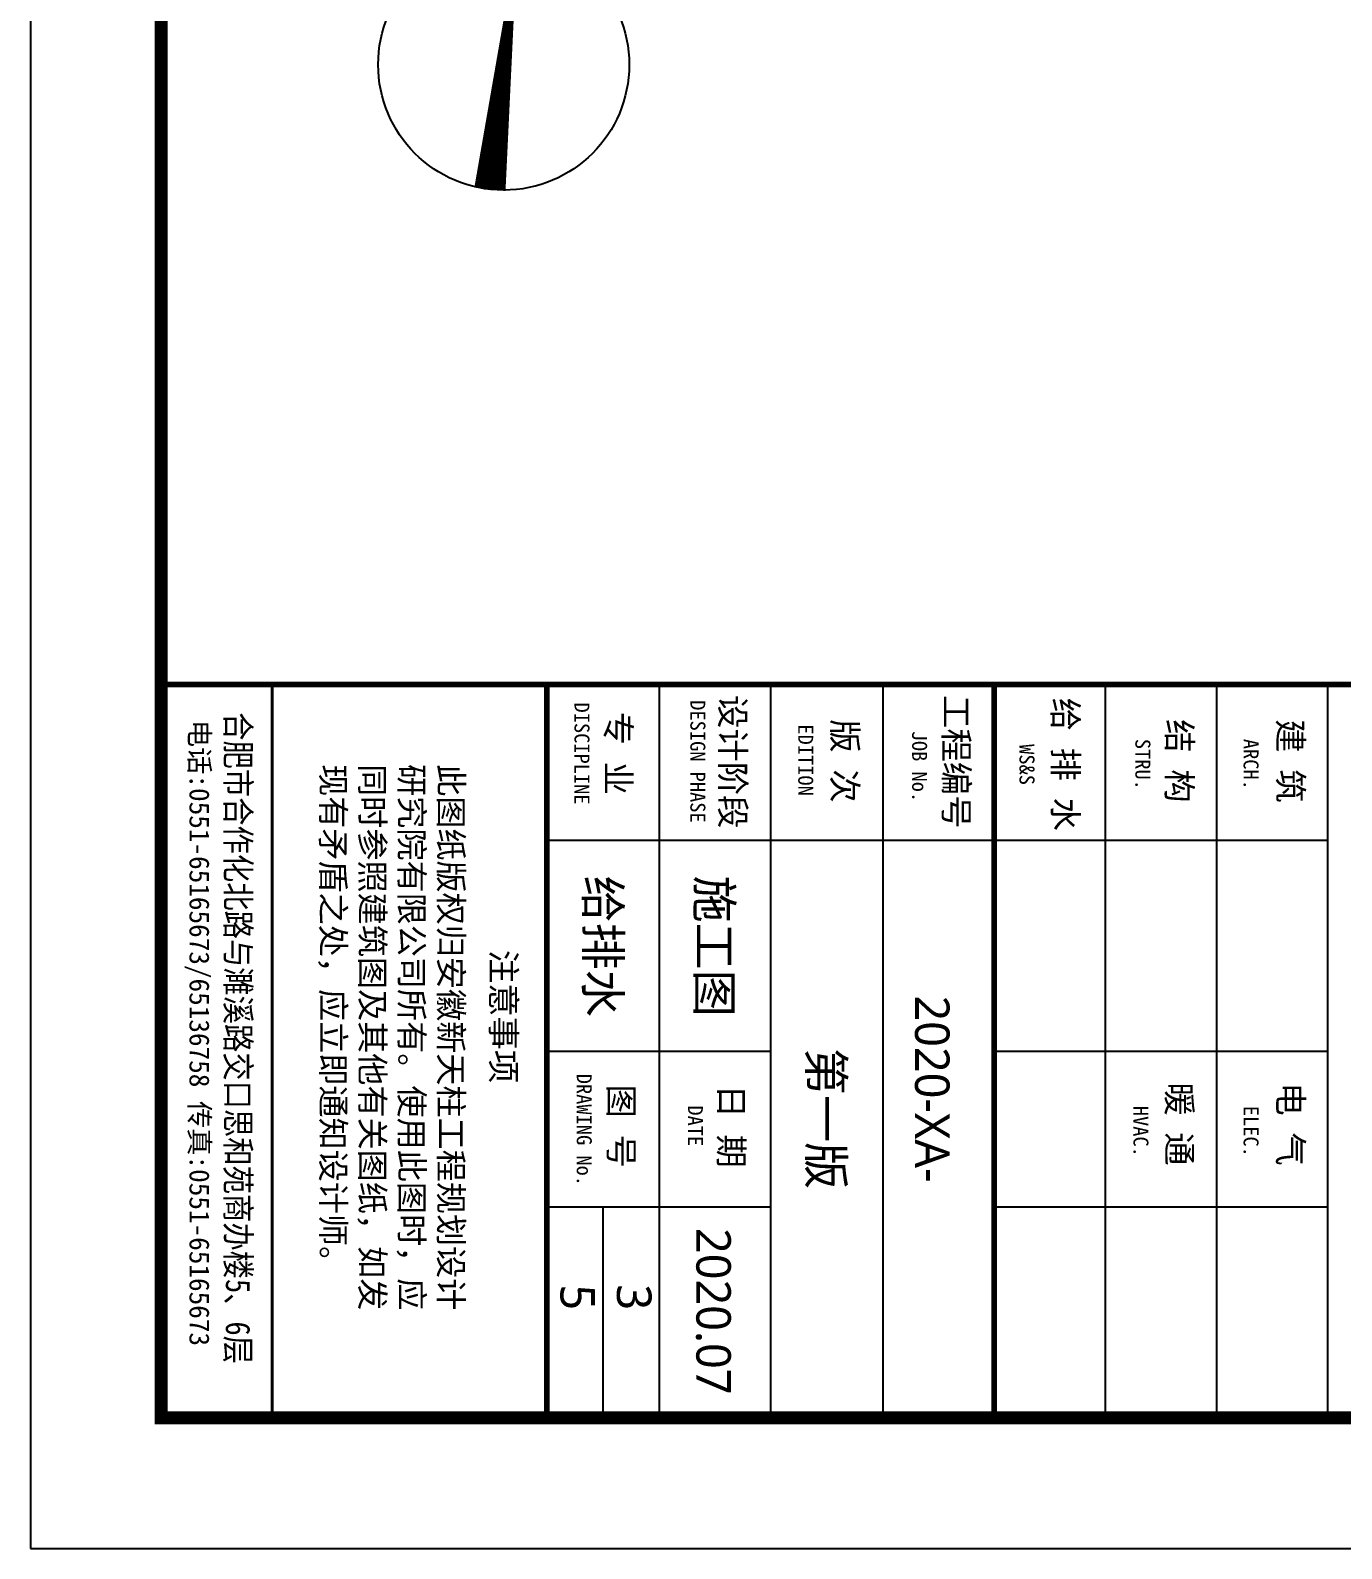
# Model space of a CAD drawing. Extents: x -4407041 to 173436, y -470270 to -29437.
# Drawn here: x -301516 to -276441, y -292187 to -263152 of the extents above; entities that cross this region are included whole.
import ezdxf

# ---------------------------------------------------------------- set-up
doc = ezdxf.new("R2010")
doc.units = 0
doc.header["$LTSCALE"] = 1000
doc.header["$MEASUREMENT"] = 0
for name, color, linetype in [('46', 7, 'Continuous'), ('DIM_SYMB', 3, 'Continuous'), ('PUB_TEXT', 7, 'Continuous'), ('PUB_TITLE', 4, 'Continuous')]:
    doc.layers.add(name, color=color, linetype=linetype)
doc.styles.add('-黑体', font='msyh.ttf', dxfattribs={"width": 0.8})
doc.styles.add('TQ', font='')
doc.styles.get('TQ').set_extended_font_data('SimSun')

# ---------------------------------------------------------------- blocks, each defined once
blk = doc.blocks.new('ly')
at = {"layer": 'PUB_TEXT', "insert": (-5884, 1715), "char_height": 212, "width": 5144.75, "attachment_point": 1, "style": 'TQ'}
blk.add_mtext('此图纸版权归安徽新天柱工程规划设计研究院有限公司所有。使用此图时，应同时参照建筑图及其他有关图纸，如发现有矛盾之处，应立即通知设计师。', dxfattribs=at)

msp = doc.modelspace()

# ---------------------------------------------------------------- linework, layer by layer
at = {"layer": 'DIM_SYMB'}
msp.add_lwpolyline([(-292728.5, -266192.2, 600, 0, 0), (-292200.9, -261421.3, 0, 0, 0)], format="xyseb", dxfattribs=at)
msp.add_circle((-292464.7, -263806.7), 2400, dxfattribs=at)
at = {"layer": 'PUB_TEXT'}
for p, q in [((-299017.1, -289693.2), (-299017.1, -287742.2)), ((-299016.5, -289686.9), (-297797.9, -289686.9))]:
    msp.add_line(p, q, dxfattribs=at)
at = {"layer": 'PUB_TITLE', "lineweight": 40}
for p, q in [((-296891.5, -275661.9), (-296891.5, -289686.9)), ((-283086.6, -275661.9), (-283086.6, -289686.9))]:
    msp.add_line(p, q, dxfattribs=at)
at = {"layer": 'PUB_TITLE'}
for p, q in [((-289489.2, -275661.9), (-289489.2, -289730)), ((-287364.2, -275661.9), (-287364.2, -289686.9)), ((-285211.6, -275661.9), (-285211.6, -289686.9)), ((-280961.6, -275661.9), (-280961.6, -289686.9)), ((-278836.6, -275661.9), (-278836.6, -289686.9)), ((-276711.6, -275661.9), (-276711.6, -289686.9)), ((-291641.9, -278637.4), (-283086.6, -278637.4)), ((-283086.6, -278636), (-276711.6, -278636)), ((-291641.9, -282673.5), (-287364.2, -282673.5)), ((-283086.6, -282673.5), (-276711.6, -282673.5)), ((-291641.9, -285648.5), (-287364.2, -285648.5)), ((-290565.6, -289686.9), (-290565.6, -285648.5)), ((-283086.6, -285648.5), (-276711.6, -285648.5))]:
    msp.add_line(p, q, dxfattribs=at)
msp.add_lwpolyline([(-301516.5, -29436.9), (-301516.5, -292186.9), (-153016.5, -292186.9), (-153016.5, -29436.9)], close=True, dxfattribs=at)
at = {"layer": 'PUB_TITLE', "const_width": 250}
msp.add_lwpolyline([(-299016.5, -35686.9), (-299016.5, -289686.9), (-155516.5, -289686.9), (-155516.5, -35686.9)], close=True, dxfattribs=at)
at = {"layer": 'PUB_TITLE', "lineweight": 40, "const_width": 106.2, "elevation": -69.6}
for points in [[(-155516.5, -275661.9), (-299016.5, -275661.9)], [(-291641.9, -275661.9), (-291641.9, -289618)]]:
    msp.add_lwpolyline(points, dxfattribs=at)
at = {"layer": 'PUB_TITLE', "const_width": 106.2, "elevation": -69.6}
msp.add_lwpolyline([(-283086.6, -275661.9), (-283086.6, -289686.9)], dxfattribs=at)

# ---------------------------------------------------------------- block references
at = {"layer": 'PUB_TEXT', "xscale": 2.124999999068677, "yscale": 2.125000000232831, "zscale": 2.125000000000004, "rotation": 270}
msp.add_blockref('ly', (-296891.5, -289686.9, -69.6), dxfattribs=at)

# ---------------------------------------------------------------- texts
at = {"layer": '46', "linetype": 'Continuous', "style": '-黑体'}
for s, height, p in [('给排水', 660.81, (-290898.2, -279313.6, -69.6)), ('施工图', 660.81, (-288766.9, -279313.6, -69.6)), ('2020-XA-', 660.81, (-284599.8, -281607.9, -69.6)), ('第一版', 660.81, (-286630.7, -282609.3, -69.6)), ('2020.07', 660.81, (-288781.8, -286055, -69.6)), ('5', 660.8, (-291379.5, -287134.1, -69.6)), ('3', 660.8, (-290298.5, -287134.1, -69.6))]:
    msp.add_text(s, height=height, rotation=270, dxfattribs=at).set_placement(p)
at = {"layer": 'PUB_TEXT', "style": 'TQ'}
for s, height, p in [('     DISCIPLINE', 286.875, (-291111.2, -275030.5, -69.6)), ('     DESIGN PHASE', 286.875, (-288895, -274986.2, -69.6)), (' 设计阶段', 467.5, (-288317.9, -275545.2, -69.6)), (' 工程编号', 467.5, (-284042.9, -275545.2, -69.6)), ('电话:0551-65165673/65136758 传真:0551-65165673', 382.5, (-298473, -276337.7, -139.1)), ('  专 业', 467.5, (-290509.5, -275545.2, -69.6)), ('  版 次', 467.5, (-286173.3, -275690.2, -69.6)), ('     EDITION', 286.875, (-286833.2, -275448.2, -69.6)), ('      JOB No.', 286.875, (-284654.5, -275374, -69.6)), ('注意事项', 467.5, (-292701.3, -280736.1, -69.6)), ('     DRAWING No.', 286.875, (-291067.9, -282129.3, -69.6)), ('图 号', 467.5, (-290449.2, -283311, -69.6)), ('日 期', 467.5, (-288344.3, -283311, -69.6)), ('         DATE', 286.875, (-288942.3, -281954.2, -69.6))]:
    msp.add_text(s, height=height, rotation=270, dxfattribs=at).set_placement(p)
at = {"layer": 'PUB_TEXT', "style": 'TQ', "width": 0.85}
msp.add_text('合肥市合作化北路与濉溪路交口思和苑商办楼5、6层 ', height=467.5, rotation=270, dxfattribs=at).set_placement((-297777.5, -276190.6, -139.1))
at = {"layer": 'PUB_TEXT', "attachment_point": 1, "rotation": 270, "style": 'TQ'}
for s, insert, char_height, width in [('给 排 水', (-281488.9, -275913.4, -69.6), 467.5, 5559), ('结 构', (-279310.2, -276325.9, -69.6), 467.5, 5015), ('建 筑', (-277185.2, -276325.9, -69.6), 467.5, 5015), ('   WS&S', (-282314.2, -276216.4, -69.6), 286.87, 6103), ('   STRU.', (-280098.3, -276115, -69.6), 286.87, 5998.875), ('   ARCH.', (-278029.1, -276115, -69.6), 286.87, 5998.875), ('暖 通', (-279310.2, -283269.6, -69.6), 467.5, 5015), ('电 气', (-277185.2, -283269.6, -69.6), 467.5, 5015), ('   HVAC.', (-280135.5, -283133.2, -69.6), 286.87, 5998.875), ('   ELEC.', (-278029.1, -283133.2, -69.6), 286.87, 5998.875)]:
    msp.add_mtext(s, dxfattribs=dict(at, insert=insert, char_height=char_height, width=width))

doc.saveas('drawing.dxf')
